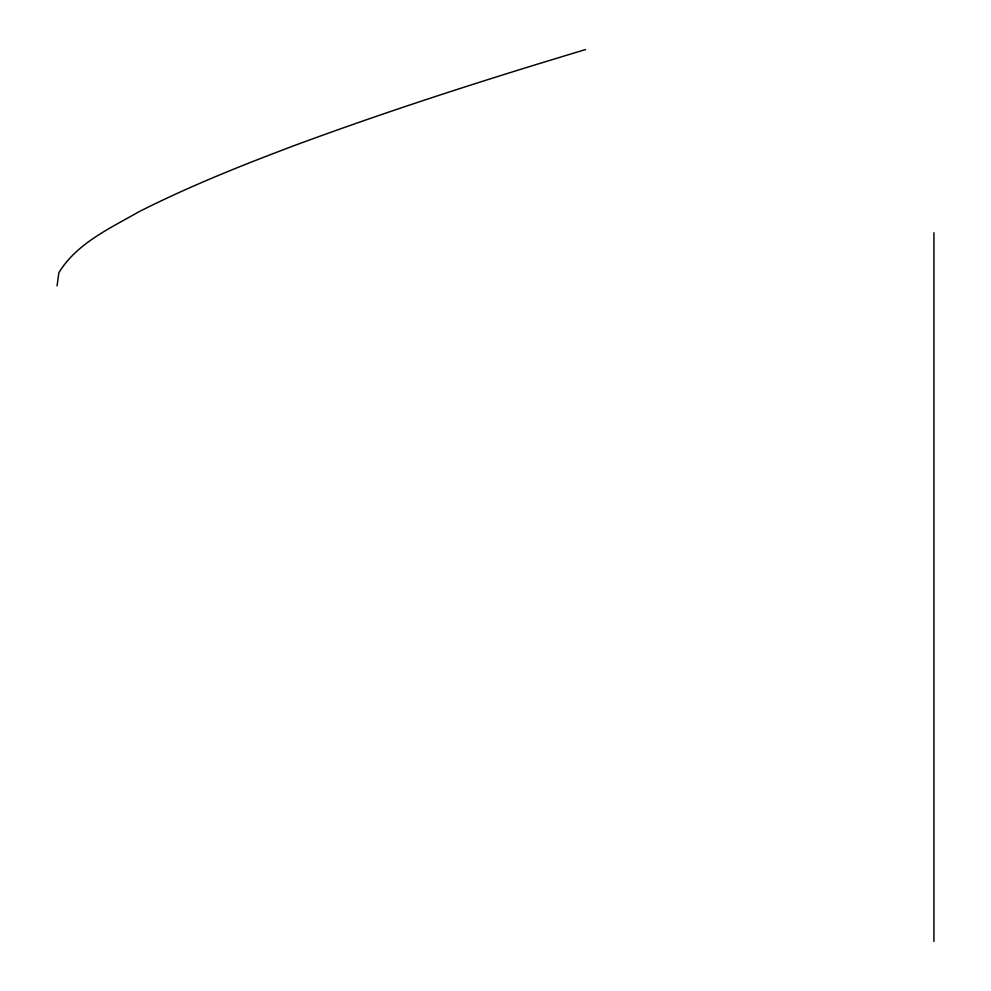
<?xml version="1.0" encoding="UTF-8"?>
<svg xmlns="http://www.w3.org/2000/svg" width="991" height="991" viewBox="0 0 991 991"><rect width="100%" height="100%" fill="white"/><g stroke="black" fill="none" stroke-linecap="round" stroke-linejoin="round"><path stroke-width="1.49" d="M57.069 285.854L58.841 272.76C76.765 243.303 109.84 228.438 138.666 211.888C188.996 186.407 241.457 165.46 294.216 145.603C390.157 110.112 487.634 78.933 585.607 49.55M933.931 232.761L933.931 941.45"/></g></svg>
